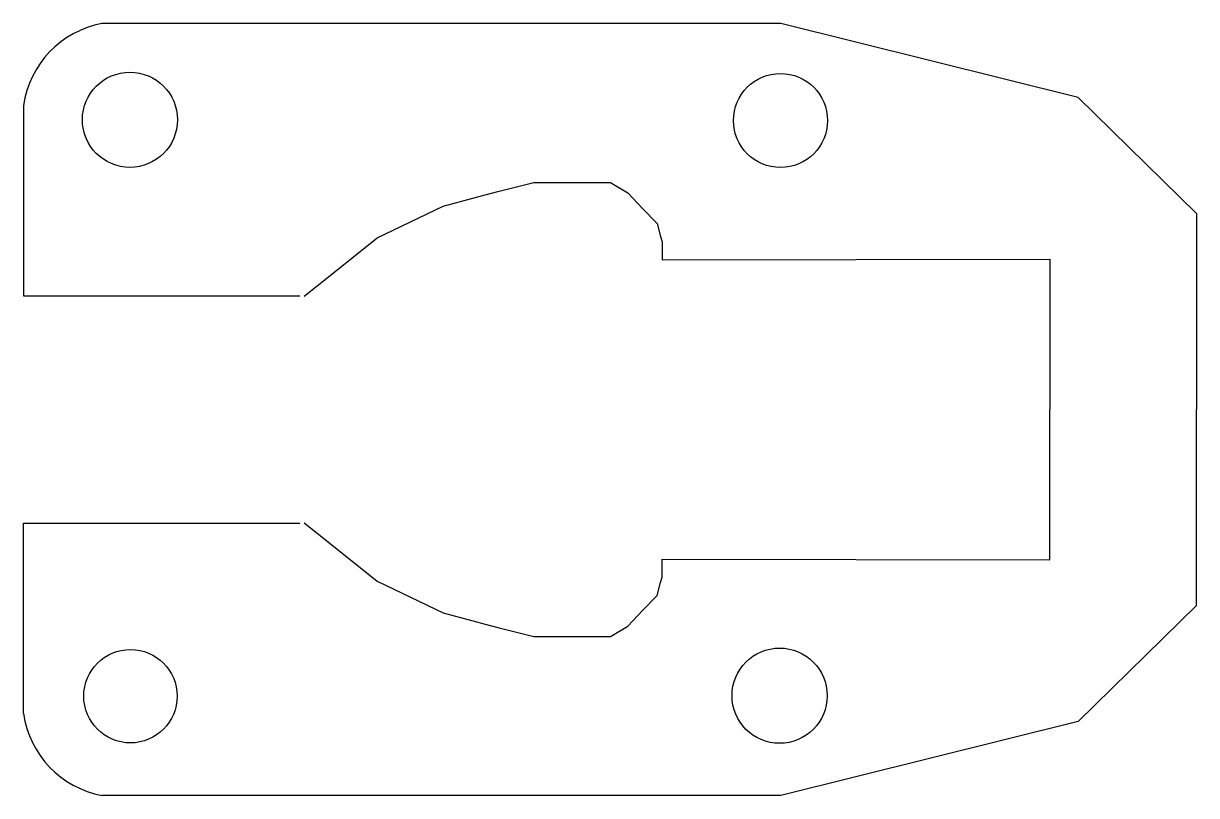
# Model space of a CAD drawing. Header units: inches. Extents: x 34.78 to 43.17, y 9.65 to 15.17.
import ezdxf

# ---------------------------------------------------------------- set-up
doc = ezdxf.new("R2010")
doc.units = ezdxf.units.IN
doc.header["$MEASUREMENT"] = 0

msp = doc.modelspace()

# ---------------------------------------------------------------- linework, layer by layer
for p, q in [((40.1963, 15.1686), (35.3415, 15.1686)), ((42.3219, 14.64), (40.1963, 15.1686)), ((43.1696, 13.8093), (42.3219, 14.64)), ((34.7799, 14.5819), (34.7799, 13.2224)), ((43.1696, 13.8093), (43.1696, 12.4093)), ((39.3474, 13.4802), (42.1215, 13.4836)), ((42.1215, 13.4836), (42.1215, 12.4093)), ((34.7799, 13.2224), (36.7569, 13.2224)), ((42.1215, 11.335), (42.1215, 12.4093)), ((43.1696, 11.0093), (43.1696, 12.4093)), ((34.7799, 10.2367), (34.7799, 11.5962)), ((34.7799, 11.5962), (36.7569, 11.5962)), ((39.3474, 11.3384), (42.1215, 11.335)), ((43.1696, 11.0093), (42.3219, 10.1786)), ((42.3219, 10.1786), (40.1963, 9.6499)), ((40.1963, 9.6499), (35.3415, 9.6499))]:
    msp.add_line(p, q)
for points in [[(36.787, 13.2191), (36.9735, 13.368), (37.3103, 13.637), (37.7827, 13.8626), (37.9945, 13.9197), (38.0826, 13.9434), (38.1722, 13.9675), (38.43, 14.031), (38.43, 14.031), (38.9774, 14.031), (39.1011, 13.9577), (39.2082, 13.8459), (39.311, 13.7386), (39.337, 13.6462), (39.3474, 13.607), (39.3474, 13.4802)], [(36.787, 11.5995), (36.9735, 11.4506), (37.3103, 11.1816), (37.7827, 10.956), (37.9945, 10.8989), (38.0826, 10.8752), (38.1722, 10.851), (38.43, 10.7876), (38.43, 10.7876), (38.9774, 10.7876), (39.1011, 10.8609), (39.2082, 10.9726), (39.311, 11.0799), (39.337, 11.1724), (39.3474, 11.2116), (39.3474, 11.3384)]]:
    msp.add_lwpolyline(points)
for centre, radius in [((35.5413, 14.4803), 0.34), ((40.1942, 14.4747), 0.336), ((35.545, 10.36), 0.3341), ((40.1878, 10.3636), 0.3405)]:
    msp.add_circle(centre, radius)
for centre, start, end in [((35.4707, 14.4827), 100.67005, 171.82943), ((35.4707, 14.4827), 100.67005, 171.82943), ((35.4707, 10.3359), 188.17057, 259.32995), ((35.4707, 10.3359), 188.17057, 259.32995)]:
    msp.add_arc(centre, 0.698, start, end)

doc.saveas('drawing.dxf')
